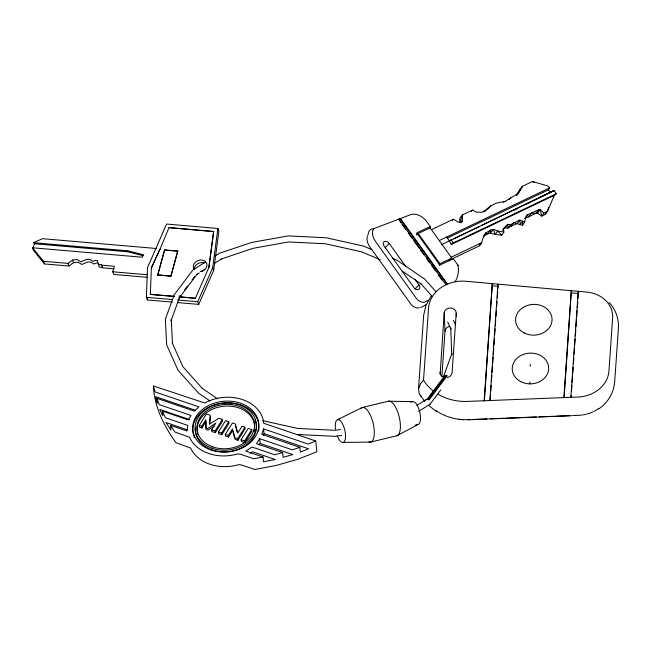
<?xml version="1.0" encoding="UTF-8"?>
<svg xmlns="http://www.w3.org/2000/svg" width="651" height="651" viewBox="0 0 651 651"><rect width="100%" height="100%" fill="white"/><g stroke="black" fill="none" stroke-linecap="round" stroke-linejoin="round"><path stroke-width="0.98" d="M529.808 383.878L529.849 381.925M530.207 366.285L530.256 364.332M172.539 302.137L147.378 299.965L146.377 297.312L147.525 267.651L166.558 224.042L217.89 228.468L218.891 231.129L213.658 270.515L198.71 304.391L177.568 302.569M147.378 299.965L147.427 298.003M174.37 296.465L150.357 294.39L151.341 267.952L159.918 249.26L151.341 267.952M522.493 225.311L524.608 222.203L522.631 221.185L520.279 224.465L519.767 220.095L517.146 223.586L511.165 226.166L510.604 224.595L507.829 224.351L507.992 228.07L511.165 226.166L513.818 222.65L522.493 225.311L522.631 221.185L519.767 220.095L510.604 224.595L507.992 228.07L505.038 227.964L503.353 228.647L502.897 230.519M431.287 295.977L426.039 305.116L423.655 315.263L418.536 388.769L419.252 393.782L424.745 401.447M98.391 263.142L99.074 266.886L100.628 267.48L102.467 267.081L102.646 267.821L114.299 268.83M418.536 388.769L420.684 383.447L423.532 380.217L428.545 308.2A33.51 28.294 -2.6 0 1 466.018 281.289L586.73 292.079A29.507 24.909 -2.6 0 1 612.632 317.94L608.929 371.086A32.184 27.171 -2.6 0 1 577.819 397.061L467.459 401.407A47.816 40.37 -2.6 0 1 438.033 394.197M440.141 374.317L444.185 312.879A6.022 5.086 -2.6 0 1 450.549 308.021A6.022 5.086 -2.6 0 1 456.205 313.318L456.343 316.362M441.858 376.441L445.015 331.131L444.185 312.879M456.205 313.318L452.071 372.73A6.022 5.086 -2.6 0 1 447.278 377.474M484.149 400.747L492.294 283.633L484.385 400.91M489.861 400.528L497.966 284.145L497.925 288.352M490.105 400.682L490.528 394.612M490.74 391.576L491.163 385.506M491.44 381.453L491.863 375.383M492.075 372.348L492.498 366.277M492.709 363.242L493.132 357.163M493.344 354.128L493.767 348.057M493.979 345.022L494.402 338.951M494.679 334.899L495.102 328.828M495.313 325.793L495.737 319.722M495.948 316.687L496.371 310.617M496.656 306.564L497.006 301.503M497.291 297.458L497.714 291.388M563.872 397.615L571.318 290.696L564.108 397.777M570.846 397.338L578.226 291.314L577.974 298.549M571.082 397.501L571.228 395.482M571.505 391.438L571.928 385.384M572.139 382.357L572.563 376.294M572.774 373.267L573.189 367.205M573.474 363.168L573.824 358.123M574.109 354.079L574.524 348.025M574.735 344.997L575.158 338.935M575.37 335.908L575.793 329.845M576.005 326.818L576.493 319.755M576.705 316.72L577.128 310.665M577.339 307.638L577.762 301.576M209.752 423.85L210.403 416.925M416.957 234.873L416.957 233.595M459.419 222.666L460.013 217.865L462.601 214.83L472.602 210.061L476.32 212.153L481.764 212.242L484.938 210.582L490.642 205.968L496.233 203.169L505.103 201.387L518.676 193.095L522.493 186.259L532.453 181.507L547.637 185.909L549.566 187.927L548.467 189.783L447.237 238.079M179.375 296.897L195.381 298.272L208.873 267.504L213.658 231.471L168.983 227.622L159.959 249.374M213.658 231.471L208.873 267.504M198.71 304.391L197.709 301.738L212.657 267.862L217.89 228.468M450.72 259.554L479.584 245.785L479.86 244.052M524.608 222.203L525.487 218.419L527.416 214.773L538.678 209.728L540.24 209.598L543.927 212.983L547.532 211.266L554.327 195.308L556.336 193.746L554.042 190.548L441.419 244.743M479.584 245.785L481.699 242.677L482.635 238.925L485.76 232.944L490.732 230.023L493.417 229.323L497.755 231.04L503.89 232.09L503.353 228.647L507.829 224.351L502.922 230.023M548.606 207.352L547.532 211.266L545.416 214.374L541.803 216.099L537.531 213.154L531.281 213.349L528.514 216.946L525.381 218.118M32.924 248.78L34.316 243.734L34.007 242.489L42.405 238.673L156.313 248.495M146.988 277.302L113.754 274.437L112.753 271.776L114.275 266.259L101.646 265.169L101.466 264.428L99.627 264.819L98.073 264.233L97.398 260.49L95.803 260.27L92.963 261.336L90.05 259.513L87.014 259.244L80.911 261.808L76.956 259.464L72.513 260.058L67.924 263.386L43.495 261.279L32.55 247.779L142.341 257.243L143.041 254.72L127.767 250.822L33.942 242.733M157.705 274.917L164.589 249.935L177.764 251.074L170.92 276.162L157.705 274.917L170.92 276.162M157.745 275.031L164.589 249.935M170.879 276.057L177.764 251.074M430.213 229.062L430.213 226.507L426.771 221.714A13.793 9.627 44.1 0 0 410.472 214.724L373.698 228.672A9.838 7.031 49.5 0 0 368.271 233.538M263.574 428.903L261.775 434.355L299.883 447.343L300.355 452.087L308.574 448.824L264.054 433.656L263.574 428.903L308.102 444.072L315.784 441.02L316.858 451.745L297.995 459.24L275.91 465.522L254.826 469.493L241.903 465.091L238.811 464.619A38.149 29.246 -5.7 0 1 190.67 448.043L175.982 442.745C163.938 426.12 154.344 406.777 153.384 385.962L204.748 402.977A38.149 29.246 -5.7 0 1 263.712 423.28L315.784 441.02M263.452 435.47L264.054 433.656M460.111 221.926L462.601 214.83L462.251 220.901L461.608 222.194L457.889 222.04L453.535 219.159L431.548 229.648M545.416 214.374L546.083 212.519M443.591 376.343L451.9 353.517L451.753 354.722L450.728 328.137L450.752 328.739M516.609 195.04L519.905 189.295L522.493 186.259L516.723 195.072M199.247 425.461L206.432 413.971L210.232 415.265L209.394 424.159L218.874 418.259L222.373 419.447L222.536 421.116L215.302 432.646L211.803 431.458L211.64 429.79L215.88 423.028L207.864 428.504L205.814 427.805L205.862 419.773L201.753 426.315L201.916 427.984L199.409 427.129L199.247 425.461L201.753 426.315M201.916 427.984L206.025 421.433L205.985 429.473L208.035 430.173L214.448 425.787M215.302 432.646L215.139 430.978L222.373 419.447M218.419 431.995L225.563 420.611L228.753 421.702L228.924 423.362L221.779 434.746L218.59 433.664L218.419 431.995L221.617 433.086L221.779 434.746M221.617 433.086L228.753 421.702M225.336 434.347L232.472 422.971L235.304 423.947L237.729 433.07L242.026 426.218L244.914 427.202L245.077 428.871L237.932 440.263L235.044 439.279L232.61 430.563L228.542 437.049L225.498 436.015L225.336 434.347L228.371 435.389L228.542 437.049M228.371 435.389L232.44 428.903L234.873 437.618L237.761 438.603L237.932 440.263M237.761 438.603L244.914 427.202M241.106 439.742L248.259 428.35L251.758 429.538L251.921 431.206L244.768 442.599L241.277 441.411L241.106 439.742L244.605 440.93L244.768 442.599M244.605 440.93L251.758 429.538M259.651 438.684L256.518 443.673L282.648 452.575L283.12 457.327L292.804 454.577L260.123 443.437L259.651 438.684L292.323 449.825L299.883 447.343M259.082 445.105L260.123 443.437M483.571 236.248L487.656 233.855L490.415 233.099L495.175 234.49L501.766 235.198L503.89 232.09M543.927 212.983L541.803 216.099L540.24 209.598L537.531 213.154L538.678 209.728L535.895 213.341L528.514 216.946L527.416 214.773L525.723 216.954M217.678 398.9L202.144 388.289L202.445 388.598L182.972 366.757L172.255 342.947L172.474 343.492L171.246 319.372L171.091 320.585L179.407 297.751L179.058 298.231L197.163 274.038M425.827 400.064L426.145 399.624M461.168 222.357L462.251 220.901L461.022 222.373M179.131 297.165L180.327 295.57M184.51 289.996L187.504 286.009M192.281 279.629L194.673 276.447M427.129 399.25L445.056 375.334M427.74 399.332L445.756 375.318M428.374 399.584L446.48 375.464M428.985 399.999L447.188 375.773M418.691 411.334L430.026 404.214L440.727 389.99M483.953 235.214L485.76 232.944L487.656 233.855L490.732 230.023L490.415 233.099L493.417 229.323L495.175 234.49L497.755 231.04L501.766 235.198M483.693 212.08L484.938 210.582M509.595 199.198L510.823 197.725L508.602 199.588M488.266 208.792L490.642 205.968L484.759 211.542M516.87 195.243L518.676 193.095L516.333 194.877M452.242 220.673L453.535 219.159M471.308 211.575L472.602 210.061M553.13 196.708L554.327 195.308L451.273 244.475L449.483 240.894L446.513 237.094M400.902 222.699L398.827 219.135L445.805 284.625M398.558 219.42L400.422 218.533L447.782 284.568M385.148 247.762L389.265 243.507L405.573 266.243M416.86 234.921L418.235 233.506L430.124 227.834L451.818 258.089L449.076 260.921M414.85 289.174L418.975 284.918L414.899 279.238M451.273 244.475L453.275 242.913L556.336 193.746M598.708 408.926C607.684 403.018 613.681 392.952 614.65 382.259L618.369 328.836C619.158 319.275 615.805 309.404 609.084 302.503M32.55 247.779L33.551 250.432L44.488 263.932L68.916 266.039L73.514 262.719L77.957 262.117L81.912 264.461L88.015 261.897L91.05 262.174L93.964 263.989L96.804 262.931M451.143 259.236L453.283 258.667L458.019 265.274A9.732 3.686 -22.4 0 1 458.019 265.673M250.163 453.308L252.482 451.77L275.316 459.549L263.541 461.762L263.069 457.01L245.809 451.135L252.01 447.017L274.836 454.797L282.648 452.575M205.578 261.962L192.973 269.888L174.199 294.846L165.37 319.193L166.68 344.916L178.008 370.15L198.498 393.098L209.939 400.91M214.83 256.144L219.395 253.28L251.685 242.416L288.303 235.898L326.33 237.778L363.38 246.045L371.77 249.577M196.854 274.47L199.369 272.891M201.883 271.312L204.398 269.726M214.456 263.403L222.007 258.659L221.649 258.886L253.003 248.34L288.58 241.952L325.508 243.775L361.5 251.807L380.127 259.635M416.917 405.427L426.584 399.348M429.587 404.491L430.026 404.214M428.26 300.111L425.664 301.706A7.389 5.151 44.1 0 1 416.266 298.288L375.424 241.35A13.598 9.488 44.1 0 1 373.698 228.672M426.291 304.554L420.855 307.557M343.199 442.436L370.728 442.053L396.817 435.788L418.154 424.444L415.192 425.152M513.297 210.607L517.822 208.377M525.064 204.813L554.042 190.548L481.309 225.571M449.483 240.894L452.209 239.584M454.032 238.705L465.847 233.017M467.67 232.138L479.486 226.45M430.213 226.507L416.77 232.92L439.84 265.079L453.283 258.667M439.344 240.52L549.566 187.927M451.053 257.291L481.699 242.677M451.818 258.089L439.93 263.761L418.235 233.506M503.28 202.201L505.103 201.387M416.941 424.346A11.734 4.467 76.5 0 0 420.033 413.401A11.734 4.467 76.5 0 0 412.604 401.634L388.411 401.219L362.314 407.485L337.649 419.635L339.627 419.163M410.635 402.115L412.604 401.634M263.069 457.01L253.76 458.768L240.837 454.365L237.745 453.893A38.149 29.246 -5.7 0 1 189.596 437.317L174.907 432.028L170.521 425.396L186.927 430.986L187.805 425.445L165.444 417.722L162.311 411.098L188.261 419.936L191.044 415.493L159.275 404.67L156.899 398.339L194.372 411.106L198.946 406.883L155.084 391.935L153.384 385.962M340.53 429.53L334.638 430.278L297.719 428.456L262.703 420.644M341.808 435.454L334.923 436.333L296.897 434.461M470.25 419.578L468.281 419.659A47.816 40.37 -2.6 0 1 463.813 419.659M473.196 419.464L486.875 418.927M490.691 418.772L503.866 418.259M505.892 418.178L520.092 417.617M522.118 417.535L536.31 416.982M539.353 416.86L553.545 416.298M555.572 416.217L569.674 415.663M572.668 415.55L578.641 415.314A32.184 27.171 -2.6 0 0 581.612 415.078M468.24 419.773L571.668 415.704M439.051 264.965L439.84 265.079M524.6 218.402L525.487 218.419M459.061 419.407L463.658 419.773M213.699 231.585L168.983 227.622M164.63 250.049L177.804 251.18M34.316 243.734L128.141 251.823L142.455 255.477M112.753 271.776L146.996 274.73M174.33 296.351L150.357 294.39M179.334 296.783L195.381 298.272M146.377 297.312L172.548 299.566M177.577 299.997L197.709 301.738M492.392 285.822L498.064 286.326M571.415 292.885L578.324 293.503M195.609 410.333L155.556 396.687L157.379 403.083L156.899 398.339M189.596 419.586L159.747 409.414L162.791 415.851L162.311 411.098M211.64 429.79L215.139 430.978M187.35 429.872L165.915 422.475L171.001 430.148L170.521 425.396M392.284 258.195L396.947 260.156L424.729 279.133L435.796 291.518M437.033 411.88L428.651 405.508M402.277 271.093L421.083 283.942L420.782 283.633L432.199 296.433M532.453 181.507L533.999 182.671M420.123 395.222L421.278 396.508M548.467 189.783L550.616 192.777M450.988 239.714L453.275 242.913M400.145 218.817L446.912 284.023M402.082 224.335L405.597 229.242M408.535 233.335L412.059 238.25M413.824 240.707L419.106 248.072M420.277 249.707L423.801 254.622M426.739 258.716L429.676 262.809M431.434 265.266L435.552 270.995M438.481 275.088L442.005 280.003M453.446 320.365L455.505 324.939M447.676 321.96L450.972 329.292M212.657 267.862L213.658 270.515M143.041 254.72L143.415 255.721M127.767 250.822L128.141 251.823M101.646 265.169L102.646 267.821M72.513 260.058L73.514 262.719M67.924 263.386L68.916 266.039M43.495 261.279L44.488 263.932M34.007 242.489L34.674 244.255M179.351 295.896L179.554 296.547M235.467 425.616L237.167 431.995M258.935 426.324A33.128 25.397 -5.7 0 1 258.488 431.092M194.519 437.57A33.128 25.397 -5.7 0 1 192.973 432.052M192.883 431.117A33.128 25.397 -5.7 0 1 223.911 402.92A33.128 25.397 -5.7 0 1 258.878 425.38M254.932 419.61A30.687 23.526 -5.7 0 1 229.412 451.517A30.687 23.526 -5.7 0 1 195.381 427.373M254.468 429.619A28.831 22.11 -5.7 0 1 254.069 431.54M197.888 434.534A28.831 22.11 -5.7 0 1 221.665 406.501A28.831 22.11 -5.7 0 1 254.606 425.746M445.015 331.131A6.022 5.086 -2.6 0 1 449.808 326.387M433.208 390.901A47.816 40.37 -2.6 0 1 423.532 380.217M461.136 419.488A47.816 40.37 -2.6 0 1 447.383 416.469M446.57 416.168A47.816 40.37 -2.6 0 1 442.607 414.459M441.842 414.085A47.816 40.37 -2.6 0 1 438.864 412.449M438.139 412.01A47.816 40.37 -2.6 0 1 436.032 410.626M598.611 408.502A32.184 27.171 -2.6 0 1 593.761 411.473M592.89 411.888A32.184 27.171 -2.6 0 1 586.47 414.182M585.509 414.41A32.184 27.171 -2.6 0 1 582.596 414.947M442.753 376.799A6.022 5.086 -2.6 0 1 440.052 372.291M367.392 236.077A13.598 9.488 44.1 0 0 369.931 247.022L410.773 303.96A7.389 5.151 44.1 0 0 419.513 307.703M367.742 235.174A13.598 9.488 44.1 0 1 368.206 234.344M458.019 265.274A36.017 25.129 44.1 0 1 455.106 281.671M389.265 243.507A3.996 2.791 44.1 0 0 384.375 241.554A3.996 2.791 44.1 0 0 384.074 245.98L413.776 287.4A3.996 2.791 44.1 0 0 418.666 289.353A3.996 2.791 44.1 0 0 418.975 284.918M360.76 408.519A17.789 6.779 76.5 0 1 373.08 423.052A17.789 6.779 76.5 0 1 368.881 441.907M335.525 429.18A11.734 4.467 76.5 0 1 340.481 420.888A11.734 4.467 76.5 0 1 345.282 439.279A11.734 4.467 76.5 0 1 337.308 435.999M388.411 401.219A17.789 6.779 76.5 0 1 399.177 416.786A17.789 6.779 76.5 0 1 396.817 435.788M194.258 269.587A7.023 5.696 -20.6 0 1 197.611 260.734A7.023 5.696 -20.6 0 1 206.863 263.907A7.023 5.696 -20.6 0 1 200.296 271.654M194.21 269.359A7.023 5.696 -20.6 0 1 204.365 262.898M212.836 446.92A28.831 22.11 -5.7 0 0 254.443 424.086A28.831 22.11 -5.7 0 0 209.866 408.738A28.831 22.11 -5.7 0 0 212.836 446.92M210.924 449.947A33.128 25.397 -5.7 0 0 258.716 423.711A33.128 25.397 -5.7 0 0 207.506 406.078A33.128 25.397 -5.7 0 0 210.924 449.947M212.014 448.222A30.687 23.526 -5.7 0 0 256.282 423.923A30.687 23.526 -5.7 0 0 208.849 407.591A30.687 23.526 -5.7 0 0 212.014 448.222M520.792 381.665A18.22 15.38 -2.6 0 0 548.647 368.8A18.22 15.38 -2.6 0 0 521.89 355.023A18.22 15.38 -2.6 0 0 520.792 381.665M524.185 332.938A18.22 15.38 -2.6 0 0 552.04 320.072A18.22 15.38 -2.6 0 0 525.284 306.287A18.22 15.38 -2.6 0 0 524.185 332.938"/></g></svg>
